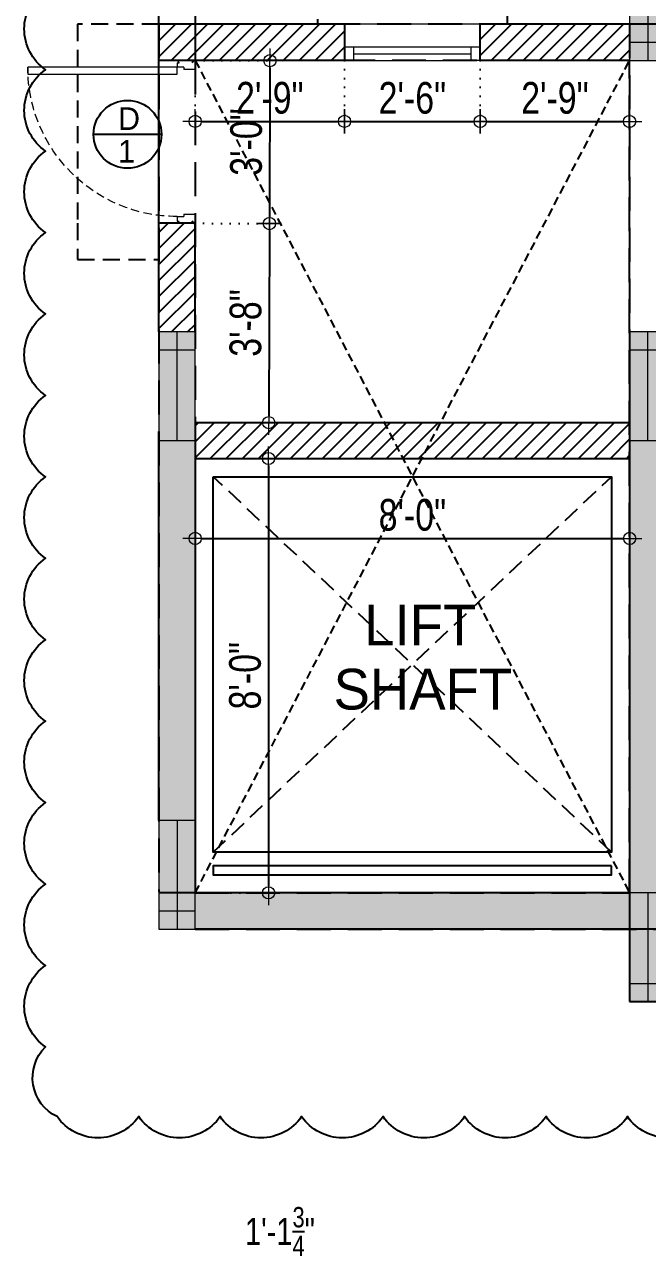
# Model space of a CAD drawing. Header units: inches. Extents: x 13 to 21264, y -72369 to -55.
# Drawn here: x 6856.9 to 6994.6, y -71949.6 to -71681.6 of the extents above; entities that cross this region are included whole.
import ezdxf

# ---------------------------------------------------------------- set-up
doc = ezdxf.new("R2010")
doc.units = ezdxf.units.IN
doc.header["$LTSCALE"] = 15
doc.header["$MEASUREMENT"] = 0
doc.header["$PDMODE"] = 34
for name, pattern in [('DOT2', [0.125, 0, -0.125]), ('HIDDEN', [0.375, 0.25, -0.125]), ('HIDDEN2', [0.1875, 0.125, -0.0625])]:
    doc.linetypes.add(name, pattern=pattern)
doc.layers.get('0').update_dxf_attribs({"linetype": 'CONTINUOUS', "lineweight": 13})
doc.layers.get('DEFPOINTS').update_dxf_attribs({"linetype": 'CONTINUOUS', "lineweight": 13})
for name, color, linetype, lineweight in [('AR-COL-TYP', 2, 'CONTINUOUS', 13), ('DOOR', 17, 'CONTINUOUS', 13), ('INNER DIM', 30, 'CONTINUOUS', 13), ('WIN', 152, 'CONTINUOUS', 13)]:
    doc.layers.add(name, color=color, linetype=linetype, lineweight=lineweight)
doc.layers.add('BOXTEXT', color=232, linetype='CONTINUOUS', true_color=0xbd005e)
doc.styles.add('rob', font='')
doc.styles.add('RS', font='', dxfattribs={"width": 0.8})
doc.styles.get('rob').set_extended_font_data('Century Gothic')
doc.styles.get('RS').set_extended_font_data('Century Gothic')
doc.dimstyles.new('SECTION DIM', dxfattribs={"dimscale": 0.6, "dimtxt": 9, "dimasz": 2, "dimexe": 0, "dimexo": 0, "dimgap": 1, "dimtad": 1, "dimzin": 3, "dimdsep": 46, "dimlunit": 4, "dimtxsty": 'RS', "dimblk1": 'CUT', "dimblk2": 'CUT', "dimsah": 1, "dimcen": 0, "dimclrd": 251, "dimclre": 21, "dimclrt": 4, "dimadec": 0, "dimazin": 0, "dimtfac": 1, "dimtix": 1, "dimtofl": 0, "dimtmove": 2, "dimatfit": 3, "dimfxl": 0, "dimtolj": 1, "dimtzin": 3, "dimarcsym": 0})
doc.dimstyles.new('WORKING DIM-altura', dxfattribs={"dimscale": 0, "dimtxt": 6, "dimasz": 1.5, "dimexe": 0, "dimexo": 0, "dimgap": 2, "dimtad": 1, "dimzin": 3, "dimdsep": 46, "dimlunit": 4, "dimtxsty": 'RS', "dimblk1": 'CUT-15', "dimblk2": 'CUT-15', "dimsah": 1, "dimcen": 0, "dimclrd": 49, "dimclre": 109, "dimclrt": 41, "dimadec": 0, "dimazin": 0, "dimtfac": 0.75, "dimtix": 1, "dimtofl": 0, "dimtmove": 2, "dimatfit": 2, "dimldrblk": 'CUT-15', "dimfxl": 1, "dimtolj": 1, "dimtzin": 3, "dimlwd": -1, "dimlwe": -1, "dimarcsym": 0})

# ---------------------------------------------------------------- blocks, each defined once
blk = doc.blocks.new('36-dp')
at = {"layer": 'DOOR', "color": 247}
for p, q in [((-36, 0.125), (-34, 0.125)), ((-36, 0), (-36, 0.125)), ((-36, 0), (-35.5, -0.5)), ((-34, -2.375), (-34, 0.125)), ((-2, 0.125), (-2, -2.375)), ((-2, 0.125), (0, 0.125)), ((0, 0), (-0.5, -0.5)), ((0, 0.125), (0, 0)), ((-36, -3.875), (-36, -0.5)), ((-36, -0.5), (-35.5, -0.5)), ((-34.5, -3.875), (-34.5, -2.375)), ((-34, -2.375), (-34.5, -2.375)), ((-1.5, -2.375), (-2, -2.375)), ((-1.5, -2.375), (-1.5, -3.875)), ((0, -0.5), (-0.5, -0.5)), ((0, -0.5), (0, -3.875)), ((-36, -3.875), (-35.5, -3.375)), ((-35.5, -3.875), (-35.5, -3.375)), ((-34.5, -3.875), (-35.5, -3.875)), ((-0.5, -3.875), (-1.5, -3.875)), ((0, -3.875), (-0.5, -3.375)), ((-0.5, -3.875), (-0.5, -3.375))]:
    blk.add_line(p, q, dxfattribs=at)
blk.add_lwpolyline([(-1.5, -3.875), (-1.5, -36.875), (-3, -36.875), (-3, -3.875)], close=True, dxfattribs=at)
at = {"layer": 'DOOR', "color": 247, "linetype": 'HIDDEN2'}
blk.add_arc((-1.5, -3.875), 33, 180, 270, dxfattribs=at)
blk = doc.blocks.new('ty col')
at = {"layer": 'AR-COL-TYP'}
h = blk.add_hatch(color=250, dxfattribs=at)
h.dxf.hatch_style = 1
h.paths.add_polyline_path([(-4.02, -20), (3.98, -20), (3.98, 4), (-4.02, 4)])
at = {"layer": 'AR-COL-TYP', "color": 5}
for p, q in [((-0.02, 4, 0), (-0.02, -20, 0)), ((-4.02, -16, 0), (3.98, -16, 0))]:
    blk.add_line(p, q, dxfattribs=at)
at = {"layer": 'AR-COL-TYP', "elevation": 0}
blk.add_lwpolyline([(-4.02, -20), (3.98, -20), (3.98, 4), (-4.02, 4)], close=True, dxfattribs=at)
blk = doc.blocks.new('CUT')
at = {"layer": 'INNER DIM', "color": 9}
blk.add_line((0, 1.8), (0, -1.8), dxfattribs=at)
at = {"layer": 'INNER DIM', "color": 8}
blk.add_line((-1.8, 0), (1.8, 0), dxfattribs=at)
at = {"layer": 'INNER DIM', "color": 9}
blk.add_circle((0, 0), 0.9, dxfattribs=at)
blk = doc.blocks.new('*D1193')
at = {"color": 8, "linetype": 'DOT2', "lineweight": -2, "transparency": 16777216}
for p, q in [((6894.62, -71777.63), (6910.84, -71777.63)), ((6894.62, -71873.63), (6910.84, -71873.63))]:
    blk.add_line(p, q, dxfattribs=at)
at = {"color": 0, "lineweight": -2, "transparency": 16777216}
blk.add_line((6910.84, -71779.13), (6910.84, -71872.13), dxfattribs=at)
at = {"layer": 'DEFPOINTS', "color": 0, "transparency": 16777216}
for p in [(6894.62, -71777.63, 0.01), (6894.62, -71873.63, 0.01), (6910.84, -71873.63)]:
    blk.add_point(p, dxfattribs=at)
at = {"color": 0, "lineweight": -2, "transparency": 16777216, "xscale": 1.5, "yscale": 1.5, "zscale": 1.5}
for p, rotation in [((6910.84, -71777.63), 90), ((6910.84, -71873.63), 270)]:
    blk.add_blockref('CUT', p, dxfattribs=dict(at, rotation=rotation))
at = {"color": 0, "lineweight": -2, "transparency": 16777216, "insert": (6905.67, -71825.63), "char_height": 7, "attachment_point": 5, "rotation": 90, "style": 'RS'}
blk.add_mtext('\\A1;8\'-0"', dxfattribs=at)
blk = doc.blocks.new('*D1194')
at = {"color": 8, "linetype": 'DOT2', "lineweight": -2, "transparency": 16777216}
for p, q in [((6894.62, -71777.63), (6894.62, -71795.28)), ((6990.62, -71777.63), (6990.62, -71795.28))]:
    blk.add_line(p, q, dxfattribs=at)
at = {"color": 0, "lineweight": -2, "transparency": 16777216}
blk.add_line((6896.12, -71795.28), (6989.12, -71795.28), dxfattribs=at)
at = {"layer": 'DEFPOINTS', "color": 0, "transparency": 16777216}
for p in [(6894.62, -71777.63, 0.01), (6990.62, -71777.63, 0.01), (6990.62, -71795.28)]:
    blk.add_point(p, dxfattribs=at)
at = {"color": 0, "lineweight": -2, "transparency": 16777216, "xscale": 1.5, "yscale": 1.5, "zscale": 1.5, "rotation": 180}
blk.add_blockref('CUT', (6894.62, -71795.28), dxfattribs=at)
at = {"color": 0, "lineweight": -2, "transparency": 16777216, "xscale": 1.5, "yscale": 1.5, "zscale": 1.5}
blk.add_blockref('CUT', (6990.62, -71795.28), dxfattribs=at)
at = {"color": 0, "lineweight": -2, "transparency": 16777216, "insert": (6942.62, -71790.11), "char_height": 7, "attachment_point": 5, "style": 'RS'}
blk.add_mtext('\\A1;8\'-0"', dxfattribs=at)
blk = doc.blocks.new('*U142')
at = {"layer": 'WIN', "ltscale": 2}
for p, q in [((0, 0), (30, 0)), ((2, -5), (0, -5)), ((0, -5), (0, -8)), ((28, -5), (2, -5)), ((2, -8), (2, -5)), ((30, -5), (28, -5)), ((28, -5), (28, -8)), ((30, -8), (30, -5)), ((0, -8), (2, -8)), ((28, -6.5), (2, -6.5)), ((28, -8), (2, -8)), ((28, -8), (30, -8))]:
    blk.add_line(p, q, dxfattribs=at)
blk = doc.blocks.new('D1...')
at = {"layer": 'BOXTEXT'}
blk.add_line((7.5, 0), (-7.5, 0), dxfattribs=at)
blk.add_circle((0, 0), 7.5, dxfattribs=at)
at = {"layer": 'BOXTEXT', "style": 'rob'}
for s, p in [('D', (-2.06, 0.98)), ('1', (-2.06, -6.24))]:
    blk.add_text(s, height=5, dxfattribs=at).set_placement(p)
blk = doc.blocks.new('*D1229')
at = {"color": 8, "linetype": 'DOT2', "lineweight": -2, "transparency": 16777216}
for p, q in [((6894.62, -71689.63), (6911.15, -71689.69)), ((6894.49, -71725.63), (6911.03, -71725.69))]:
    blk.add_line(p, q, dxfattribs=at)
at = {"color": 251, "lineweight": -2, "transparency": 16777216}
blk.add_line((6911.15, -71691.19), (6911.03, -71724.19), dxfattribs=at)
at = {"layer": 'DEFPOINTS', "color": 0, "transparency": 16777216}
for p in [(6894.62, -71689.63, -0.02), (6894.49, -71725.63, -0.03), (6911.03, -71725.69)]:
    blk.add_point(p, dxfattribs=at)
at = {"color": 251, "lineweight": -2, "transparency": 16777216, "xscale": 1.5, "yscale": 1.5, "zscale": 1.5}
for p, rotation in [((6911.15, -71689.69), 89.79886883105914), ((6911.03, -71725.69), 269.7988688310592)]:
    blk.add_blockref('CUT', p, dxfattribs=dict(at, rotation=rotation))
at = {"color": 0, "lineweight": -2, "transparency": 16777216, "insert": (6905.92, -71707.67), "char_height": 7, "attachment_point": 5, "rotation": 89.7989, "style": 'RS'}
blk.add_mtext('\\A1;3\'-0"', dxfattribs=at)
blk = doc.blocks.new('*D1230')
at = {"color": 8, "linetype": 'DOT2', "lineweight": -2, "transparency": 16777216}
for p, q in [((6894.49, -71725.63), (6911.03, -71725.69)), ((6894.62, -71769.63), (6910.87, -71769.69))]:
    blk.add_line(p, q, dxfattribs=at)
at = {"color": 0, "lineweight": -2, "transparency": 16777216}
blk.add_line((6911.02, -71727.19), (6910.88, -71768.19), dxfattribs=at)
at = {"layer": 'DEFPOINTS', "color": 0, "transparency": 16777216}
for p in [(6894.49, -71725.63, -0.03), (6894.62, -71769.63, -0.01), (6910.87, -71769.69)]:
    blk.add_point(p, dxfattribs=at)
at = {"color": 0, "lineweight": -2, "transparency": 16777216, "xscale": 1.5, "yscale": 1.5, "zscale": 1.5}
for p, rotation in [((6911.03, -71725.69), 89.79886883113531), ((6910.87, -71769.69), 269.7988688311353)]:
    blk.add_blockref('CUT', p, dxfattribs=dict(at, rotation=rotation))
at = {"color": 0, "lineweight": -2, "transparency": 16777216, "insert": (6905.78, -71747.67), "char_height": 7, "attachment_point": 5, "rotation": 89.7989, "style": 'RS'}
blk.add_mtext('\\A1;3\'-8"', dxfattribs=at)
blk = doc.blocks.new('*D1231')
at = {"color": 8, "linetype": 'DOT2', "lineweight": -2, "transparency": 16777216}
for p, q in [((6894.62, -71689.63), (6894.62, -71703.1)), ((6927.62, -71689.64), (6927.61, -71703.1))]:
    blk.add_line(p, q, dxfattribs=at)
at = {"color": 251, "lineweight": -2, "transparency": 16777216}
blk.add_line((6896.12, -71703.1), (6926.11, -71703.1), dxfattribs=at)
at = {"layer": 'DEFPOINTS', "color": 0, "transparency": 16777216}
for p in [(6894.62, -71689.63, -0.02), (6927.62, -71689.64, -0.02), (6927.61, -71703.1)]:
    blk.add_point(p, dxfattribs=at)
at = {"color": 251, "lineweight": -2, "transparency": 16777216, "xscale": 1.5, "yscale": 1.5, "zscale": 1.5}
for p, rotation in [((6894.62, -71703.1), 179.9851740211245), ((6927.61, -71703.1), 359.9851740211245)]:
    blk.add_blockref('CUT', p, dxfattribs=dict(at, rotation=rotation))
at = {"color": 0, "lineweight": -2, "transparency": 16777216, "insert": (6911.12, -71697.93), "char_height": 7, "attachment_point": 5, "rotation": 359.9852, "style": 'RS'}
blk.add_mtext('\\A1;2\'-9"', dxfattribs=at)
blk = doc.blocks.new('*D1232')
at = {"color": 8, "linetype": 'DOT2', "lineweight": -2, "transparency": 16777216}
for p, q in [((6927.62, -71689.64), (6927.61, -71703.1)), ((6957.62, -71689.64), (6957.61, -71703.11))]:
    blk.add_line(p, q, dxfattribs=at)
at = {"color": 0, "lineweight": -2, "transparency": 16777216}
blk.add_line((6929.11, -71703.1), (6956.11, -71703.11), dxfattribs=at)
at = {"layer": 'DEFPOINTS', "color": 0, "transparency": 16777216}
for p in [(6927.62, -71689.64, -0.02), (6957.62, -71689.64, -0.02), (6957.61, -71703.11)]:
    blk.add_point(p, dxfattribs=at)
at = {"color": 0, "lineweight": -2, "transparency": 16777216, "xscale": 1.5, "yscale": 1.5, "zscale": 1.5}
for p, rotation in [((6927.61, -71703.1), 179.985174021198), ((6957.61, -71703.11), 359.985174021198)]:
    blk.add_blockref('CUT', p, dxfattribs=dict(at, rotation=rotation))
at = {"color": 0, "lineweight": -2, "transparency": 16777216, "insert": (6942.61, -71697.94), "char_height": 7, "attachment_point": 5, "rotation": 359.9852, "style": 'RS'}
blk.add_mtext('\\A1;2\'-6"', dxfattribs=at)
blk = doc.blocks.new('*D1233')
at = {"color": 8, "linetype": 'DOT2', "lineweight": -2, "transparency": 16777216}
for p, q in [((6957.62, -71689.64), (6957.61, -71703.11)), ((6990.62, -71689.64), (6990.61, -71703.12))]:
    blk.add_line(p, q, dxfattribs=at)
at = {"color": 0, "lineweight": -2, "transparency": 16777216}
blk.add_line((6959.11, -71703.11), (6989.11, -71703.12), dxfattribs=at)
at = {"layer": 'DEFPOINTS', "color": 0, "transparency": 16777216}
for p in [(6957.62, -71689.64, -0.02), (6990.62, -71689.64, -0.01), (6990.61, -71703.12)]:
    blk.add_point(p, dxfattribs=at)
at = {"color": 0, "lineweight": -2, "transparency": 16777216, "xscale": 1.5, "yscale": 1.5, "zscale": 1.5}
for p, rotation in [((6957.61, -71703.11), 179.985174021198), ((6990.61, -71703.12), 359.985174021198)]:
    blk.add_blockref('CUT', p, dxfattribs=dict(at, rotation=rotation))
at = {"color": 0, "lineweight": -2, "transparency": 16777216, "insert": (6974.11, -71697.95), "char_height": 7, "attachment_point": 5, "rotation": 359.9852, "style": 'RS'}
blk.add_mtext('\\A1;2\'-9"', dxfattribs=at)
blk = doc.blocks.new('CUT-15')
h = blk.add_hatch(color=256)
h.dxf.hatch_style = 1
edge = h.paths.add_edge_path()
edge.add_arc((0, 0), 0.638, -180, 180)
for p, q in [((1.51, 0), (-1.51, 0)), ((0, -1.51), (0, 1.51))]:
    blk.add_line(p, q)
blk.add_circle((0, 0), 0.638)
blk = doc.blocks.new('*D1386')
at = {"color": 0, "ltscale": 3, "transparency": 16777216}
for p, q in [((6904.97, -71955.71), (6903.47, -71955.71)), ((6921.74, -71955.71), (6923.24, -71955.71))]:
    blk.add_line(p, q, dxfattribs=at)
at = {"layer": 'DEFPOINTS', "color": 0, "ltscale": 3, "transparency": 16777216}
for p in [(6920.24, -71955.71), (6906.47, -71976.31, 0), (6920.24, -71976.31, 0)]:
    blk.add_point(p, dxfattribs=at)
at = {"color": 0, "ltscale": 3, "transparency": 16777216, "xscale": 1.5, "yscale": 1.5, "zscale": 1.5}
blk.add_blockref('CUT-15', (6906.47, -71955.71), dxfattribs=at)
at = {"color": 0, "ltscale": 3, "transparency": 16777216, "xscale": 1.5, "yscale": 1.5, "zscale": 1.5, "rotation": 180}
blk.add_blockref('CUT-15', (6920.24, -71955.71), dxfattribs=at)
at = {"color": 0, "lineweight": -2, "ltscale": 3, "transparency": 16777216, "insert": (6913.36, -71948.46), "char_height": 6, "attachment_point": 5, "style": 'RS'}
blk.add_mtext('\\A1;1\'-1{\\H0.75x;\\S3/4;}"', dxfattribs=at)

msp = doc.modelspace()

# ---------------------------------------------------------------- hatches: boundary and pattern name
at = {"lineweight": -2, "ltscale": 3}
h = msp.add_hatch(dxfattribs=at)
h.set_pattern_fill('ANSI31', color=0, scale=20)
h.set_pattern_definition([(45, (-15259.9977, -67082.038), (-1.76776695, 1.76776695), [])])
h.paths.add_polyline_path([(6957.616, -71681.639), (6990.616, -71681.639), (6990.616, -71689.639), (6957.616, -71689.639)])
h.paths.add_polyline_path([(6886.619, -71681.636), (6927.616, -71681.638), (6927.616, -71689.641), (6886.619, -71689.639)])
h.paths.add_polyline_path([(6894.616, -71725.629), (6886.616, -71725.629), (6886.616, -71749.636), (6894.616, -71749.636)])
at = {"lineweight": -2, "ltscale": 0.5}
h = msp.add_hatch(dxfattribs=at)
h.set_pattern_fill('AR-CONC', color=0, scale=0.3)
h.set_pattern_definition([(50, (14754.0964, -23624.0582), (2.15178055, -0.188256405), [0.225, -2.475]), (355, (14754.0964, -23624.0582), (-0.416254, 2.2565764), [0.18, -1.98]), (100.4514445, (14754.2757, -23624.074), (1.73552654, 2.06831997), [0.19122058, -2.10342634]), (46.1842, (14754.0964, -23623.4582), (3.20172399, -0.49655784), [0.3375, -3.7125]), (96.6356355, (14754.3632, -23623.4996), (2.80398584, 2.9223558), [0.28683103, -3.15514128]), (351.184164, (14754.0964, -23623.4582), (2.80398584, 2.9223558), [0.27, -2.97]), (21, (14754.3964, -23623.6082), (1.790721156, -1.20785667), [0.225, -2.475]), (326, (14754.3964, -23623.6082), (0.729946, 2.17545014), [0.18, -1.98]), (71.4514447, (14754.5456, -23623.7089), (2.52066713, 0.96759346), [0.19122057, -2.10342634]), (37.5, (14754.0964, -23624.0582), (0.036479566, 0.998681561), [0, -1.956, 0, -2.01, 0, -1.9875]), (7.5, (14754.0964, -23624.0582), (0.789208612, 1.183235136), [0, -1.146, 0, -1.911, 0, -0.7575]), (327.5, (14753.4274, -23624.0582), (1.601467309, -0.067664615), [0, -0.75, 0, -2.34, 0, -3.105]), (317.5, (14753.1274, -23624.0582), (1.74955851, 0.300314947), [0, -0.975, 0, -1.554, 0, -2.205])])
h.paths.add_polyline_path([(6990.616, -71769.635), (6998.617, -71769.635), (6998.615, -71881.634), (6886.614, -71881.634), (6886.616, -71773.634), (6894.616, -71773.634), (6894.616, -71873.634), (6990.616, -71873.635)])
at = {"lineweight": -2, "ltscale": 3}
h = msp.add_hatch(dxfattribs=at)
h.set_pattern_fill('ANSI31', color=0, scale=20)
h.set_pattern_definition([(45, (13684.4695, -1712.1527), (-1.76776695, 1.76776695), [])])
h.paths.add_polyline_path([(6990.616, -71769.634), (6894.616, -71769.634), (6894.616, -71777.634), (6990.616, -71777.634)])
h = msp.add_hatch(dxfattribs=at)
h.set_pattern_fill('AR-CONC', color=0, scale=0.3)
h.set_pattern_definition([(50, (17308.2257, -8217.794), (2.15178055, -0.188256405), [0.225, -2.475]), (355, (17308.2257, -8217.794), (-0.416254, 2.2565764), [0.18, -1.98]), (100.4514445, (17308.405, -8217.8097), (1.73552654, 2.06831997), [0.191220576, -2.103426336]), (46.1842, (17308.2257, -8217.194), (3.20172399, -0.49655784), [0.3375, -3.7125]), (96.6356355, (17308.4925, -8217.2354), (2.80398584, 2.9223558), [0.28683103, -3.15514128]), (351.184164, (17308.2257, -8217.194), (2.80398584, 2.9223558), [0.27, -2.97]), (21, (17308.5257, -8217.344), (1.790721156, -1.20785667), [0.225, -2.475]), (326, (17308.5257, -8217.344), (0.729945996, 2.175450135), [0.18, -1.98]), (71.4514447, (17308.6749, -8217.4447), (2.52066713, 0.96759346), [0.19122057, -2.103426336]), (37.5, (17308.22565, -8217.794), (0.036479566, 0.9986815615), [0, -1.956, 0, -2.01, 0, -1.9875]), (7.5, (17308.2257, -8217.794), (0.789208612, 1.183235136), [0, -1.146, 0, -1.911, 0, -0.7575]), (327.5, (17307.55665, -8217.794), (1.601467309, -0.067664615), [0, -0.75, 0, -2.34, 0, -3.105]), (317.5, (17307.2567, -8217.794), (1.749558508, 0.300314947), [0, -0.975, 0, -1.554, 0, -2.205])])
h.paths.add_polyline_path([(6990.616, -71873.636), (6894.616, -71873.636), (6894.616, -71881.636), (6990.616, -71881.636)])
h.paths.add_polyline_path([(6886.616, -71857.636), (6894.616, -71857.636), (6894.616, -71773.635), (6886.616, -71773.635)])

# ---------------------------------------------------------------- linework, layer by layer
at = {"color": 0, "lineweight": -2}
for p, q in [((6927.616, -71681.639, -0.022), (6927.616, -71689.639, -0.022)), ((6957.616, -71689.639, -0.022), (6957.616, -71681.639, -0.022)), ((6990.616, -71749.637, -0.014), (6990.616, -71769.635, -0.009)), ((6894.616, -71769.633, -0.009), (6990.616, -71769.633, -0.009)), ((6990.616, -71769.635, -0.009), (6990.616, -71882.642, -0.009)), ((6886.616, -71857.635, -0.009), (6886.616, -71771.643, -0.009)), ((6886.616, -71857.636, -0.017), (6886.616, -71771.644, -0.017)), ((6894.616, -71771.643, -0.009), (6894.616, -71873.635, -0.017)), ((6894.616, -71771.644, -0.017), (6894.616, -71873.636, -0.025)), ((6894.616, -71777.632, -0.009), (6990.616, -71777.632, -0.009)), ((6894.616, -71777.633, -0.009), (6990.616, -71777.633, -0.009)), ((6990.616, -71873.635, -0.009), (6886.614, -71873.635, -0.017)), ((6990.616, -71873.636, -0.017), (6886.615, -71873.636, -0.025)), ((6998.614, -71881.635, -0.009), (6894.616, -71881.635, -0.009)), ((6990.616, -71881.636, -0.017), (6894.616, -71881.636, -0.017)), ((6990.616, -71882.642, -0.009), (6990.616, -71897.635, -0.009))]:
    msp.add_line(p, q, dxfattribs=at)
at = {"color": 0, "lineweight": -2, "ltscale": 3}
for points, elevation in [([(6886.616, -71665.634), (6894.616, -71665.634), (6894.616, -71689.634), (6886.616, -71689.634)], -0.009), ([(6898.616, -71781.633), (6986.615, -71781.633), (6986.615, -71864.633), (6898.616, -71864.633)], -0.008), ([(6986.615, -71867.633), (6898.616, -71867.633), (6898.616, -71869.633), (6986.615, -71869.633)], -0.008)]:
    msp.add_lwpolyline(points, close=True, dxfattribs=dict(at, elevation=elevation))
at = {"color": 0, "linetype": 'HIDDEN', "lineweight": -2}
for points, elevation in [([(6963.616, -71681.639), (6963.616, -71681.639), (6963.616, -71663.639), (6927.616, -71663.639), (6921.616, -71663.639), (6921.616, -71681.639)], -0.022), ([(6886.621, -71681.636), (6868.621, -71681.636), (6868.621, -71725.635), (6868.621, -71733.635), (6886.62, -71733.635)], -0.022), ([(6898.616, -71864.633), (6986.615, -71781.633)], -0.008), ([(6986.615, -71864.633), (6898.616, -71781.633)], -0.008)]:
    msp.add_lwpolyline(points, dxfattribs=dict(at, elevation=elevation))
at = {"color": 0, "lineweight": -2, "ltscale": 3, "elevation": -0.017}
msp.add_lwpolyline([(7008.142, -71923.088, -0.5205671), (6990.142, -71923.088, -0.5205671), (6972.142, -71923.088, -0.5205671), (6954.142, -71923.088, -0.5205671), (6936.142, -71923.088, -0.5205671), (6918.142, -71923.088, -0.5205671), (6900.142, -71923.088, -0.5205671), (6882.142, -71923.088, -0.5205671), (6864.142, -71923.088, -0.5205671), (6861.552, -71907.677, -0.5205671), (6861.552, -71889.677, -0.5205671), (6861.552, -71871.677, -0.5205671), (6861.552, -71853.677, -0.5205671), (6861.552, -71835.677, -0.5205671), (6861.552, -71817.677, -0.5205671), (6861.552, -71799.677, -0.5205671), (6861.552, -71781.677, -0.5205671), (6861.552, -71763.677, -0.5205671), (6861.552, -71745.677, -0.5205671), (6861.552, -71727.677, -0.5205671), (6861.552, -71709.677, -0.5205671), (6861.552, -71691.677, -0.5205671), (6861.552, -71673.677, -0.5205671)], format="xyb", dxfattribs=at)
at = {"color": 0, "lineweight": -2}
for points, elevation in [([(6927.616, -71681.639), (6886.616, -71681.639)], -0.022), ([(6886.616, -71749.636), (6886.616, -71681.639)], -0.009), ([(6990.616, -71681.639), (6957.616, -71681.639)], -0.022), ([(6927.616, -71689.639), (6886.616, -71689.639)], -0.022), ([(6894.616, -71689.639), (6894.616, -71689.636)], -0.009), ([(6894.619, -71689.635), (6894.619, -71689.631)], -0.022), ([(6990.616, -71689.639), (6957.616, -71689.639)], -0.022), ([(6894.619, -71725.629), (6886.621, -71725.629)], -0.032), ([(6894.616, -71749.636), (6894.616, -71725.629)], -0.009)]:
    msp.add_lwpolyline(points, dxfattribs=dict(at, elevation=elevation))
at = {"color": 0, "linetype": 'HIDDEN', "lineweight": -2, "ltscale": 2, "elevation": -0.022}
for points in [[(6894.616, -71881.636), (6998.616, -71881.636), (6998.613, -71681.636), (6886.619, -71681.636), (6886.619, -71873.426)], [(6894.616, -71873.636), (6990.616, -71873.636), (6990.613, -71689.636), (6894.619, -71689.636), (6894.619, -71873.636)]]:
    msp.add_lwpolyline(points, dxfattribs=at)
at = {"color": 0, "linetype": 'HIDDEN', "lineweight": -2, "ltscale": 2, "elevation": -0.025}
msp.add_lwpolyline([(6990.616, -71897.638), (7109.616, -71897.638), (7109.616, -71681.642), (6990.613, -71681.637)], close=True, dxfattribs=at)
at = {"color": 0, "lineweight": -2, "ltscale": 3, "elevation": -0.022}
msp.add_lwpolyline([(6886.621, -71725.629), (6886.621, -71689.631)], dxfattribs=at)
at = {"color": 0, "linetype": 'HIDDEN', "lineweight": -2, "ltscale": 0.5, "elevation": -0.022}
for points in [[(6894.619, -71689.636), (6990.616, -71873.636)], [(6894.619, -71873.636), (6990.613, -71689.636)]]:
    msp.add_lwpolyline(points, dxfattribs=at)

# ---------------------------------------------------------------- block references
at = {"color": 0, "linetype": 'ByBlock', "lineweight": -2}
for name, p in [('ty col', (6994.639, -71669.629, -0.009)), ('D1...', (6879.675, -71705.974, -0.036)), ('ty col', (6890.639, -71861.631, -0.001)), ('ty col', (6994.639, -71877.631, -0.009))]:
    msp.add_blockref(name, p, dxfattribs=at)
at = {"color": 0, "linetype": 'ByBlock', "lineweight": -2, "xscale": -1, "rotation": 1.940747402784382e-06}
msp.add_blockref('*U142', (6957.616, -71681.639, -0.022), dxfattribs=at)
at = {"color": 0, "linetype": 'ByBlock', "lineweight": -2, "xscale": -0.9999522030621438, "yscale": 0.9999522030621466, "zscale": 0.9999522030621466, "rotation": 269.9999353240523}
msp.add_blockref('36-dp', (6894.492, -71689.631, -0.032), dxfattribs=at)
at = {"color": 0, "linetype": 'ByBlock', "lineweight": -2, "rotation": 180.0000000333466}
for p in [(6890.593, -71769.639, -0.001), (6994.593, -71769.638, -0.001)]:
    msp.add_blockref('ty col', p, dxfattribs=at)

# ---------------------------------------------------------------- texts
at = {"color": 0, "lineweight": -2, "style": 'rob'}
for s, p in [('LIFT', (6931.981, -71818.948, -0.017)), ('SHAFT', (6925.2, -71833.099, -0.017))]:
    msp.add_text(s, height=9, rotation=359.9999, dxfattribs=at).set_placement(p)

# ---------------------------------------------------------------- dimensions: what is measured, and where the dimension line sits
at = {"color": 0, "lineweight": -2}
for p2, distance, picture, middle in [((6894.492, -71725.629, -0.032), 16.534, '*D1229', (6905.923, -71707.67)), ((6927.616, -71689.639, -0.022), -13.465, '*D1231', (6911.115, -71697.933))]:
    dim = msp.add_aligned_dim(p1=(6894.619, -71689.631, -0.022), p2=p2, distance=distance, dimstyle='SECTION DIM', override={"dimscale": 1, "dimtxt": 7, "dimasz": 1.5, "dimclre": 8, "dimclrt": 0, "dimfxl": 2, "dimtfill": 0, "dimtfillclr": 7}, dxfattribs=at)
    dim.commit()
    dim.dimension.update_dxf_attribs({"geometry": picture, "text_midpoint": middle})
for base, p1, p2, angle, picture, middle in [((6957.612, -71703.112), (6927.616, -71689.639, -0.022), (6957.616, -71689.639, -0.022), 179.98517, '*D1232', (6942.614, -71697.942)), ((6990.613, -71703.121), (6957.616, -71689.639, -0.022), (6990.616, -71689.639, -0.009), 179.98517, '*D1233', (6974.114, -71697.95)), ((6910.872, -71769.69), (6894.492, -71725.629, -0.032), (6894.616, -71769.633, -0.009), 89.79887, '*D1230', (6905.783, -71747.671)), ((6910.839, -71873.633, 0.004), (6894.616, -71777.632, 0.018), (6894.615, -71873.633, 0.018), 90, '*D1193', (6905.672, -71825.632, 0.004))]:
    dim = msp.add_linear_dim(base=base, p1=p1, p2=p2, angle=angle, dimstyle='SECTION DIM', override={"dimscale": 1, "dimtxt": 7, "dimasz": 1.5, "dimclrd": 0, "dimclre": 8, "dimclrt": 0, "dimfxl": 2}, dxfattribs=at)
    dim.commit()
    dim.dimension.update_dxf_attribs({"geometry": picture, "text_midpoint": middle})
dim = msp.add_linear_dim(base=(6990.615, -71795.281, 0.004), p1=(6894.616, -71777.632, 0.018), p2=(6990.615, -71777.632, 0.014), dimstyle='SECTION DIM', override={"dimscale": 1, "dimtxt": 7, "dimasz": 1.5, "dimclrd": 0, "dimclre": 8, "dimclrt": 0, "dimfxl": 2}, dxfattribs=at)
dim.commit()
dim.dimension.update_dxf_attribs({"geometry": '*D1194', "text_midpoint": (6942.615, -71790.114, 0.004)})
at = {"color": 0, "lineweight": -2, "ltscale": 3}
dim = msp.add_linear_dim(base=(6920.245, -71955.708), p1=(6906.468, -71976.313, 0), p2=(6920.245, -71976.313, 0), dimstyle='WORKING DIM-altura', override={"dimscale": 1, "dimclrd": 0, "dimclrt": 0, "dimfxl": 0, "dimfxlon": 1, "dimarcsym": 2}, dxfattribs=at)
dim.commit()
dim.dimension.update_dxf_attribs({"geometry": '*D1386', "text_midpoint": (6913.356, -71948.458)})

doc.saveas('drawing.dxf')
